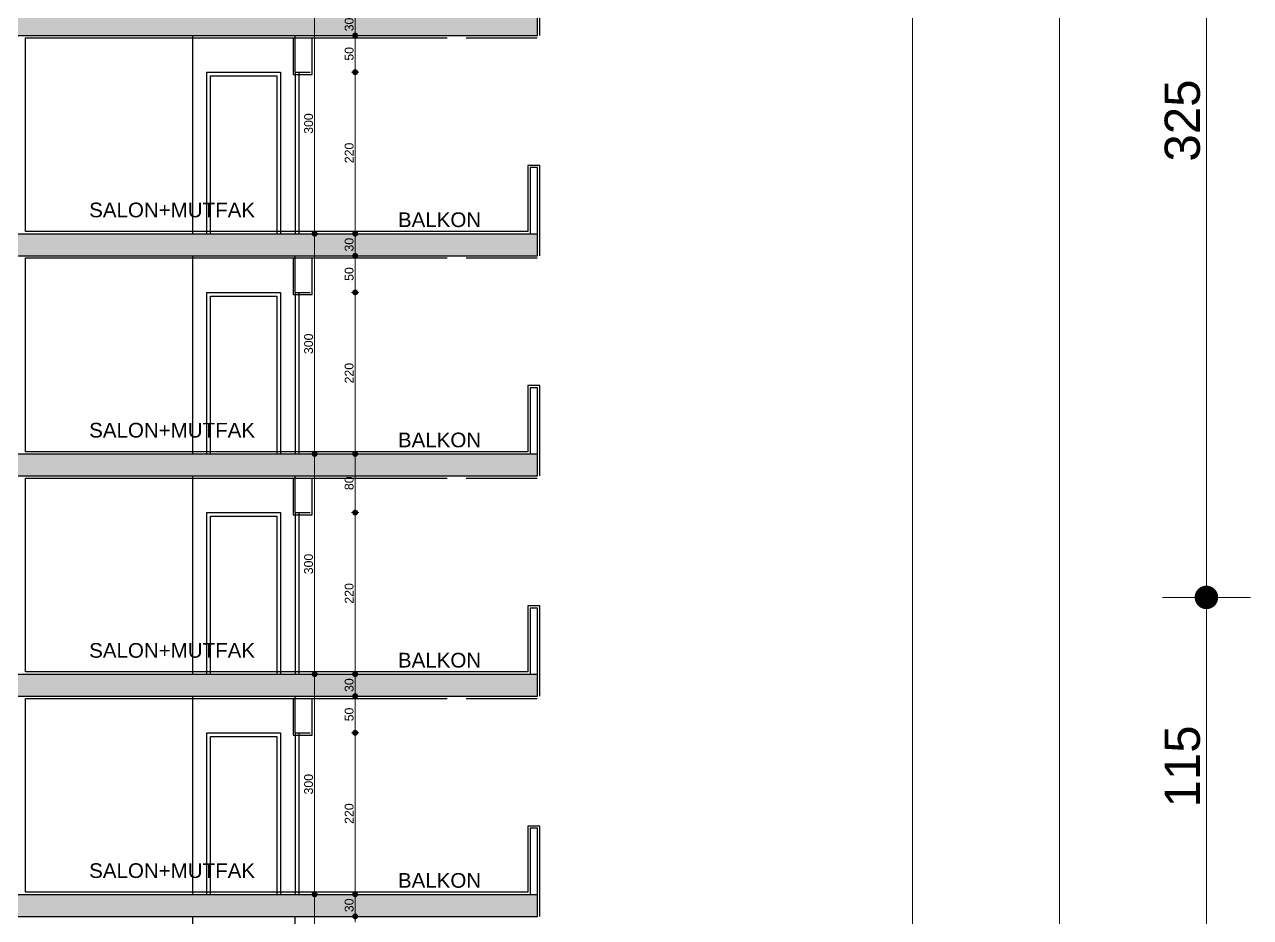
# Model space of a CAD drawing. Header units: millimetres. Extents: x 38129 to 72024, y -56282 to 16512.
# Drawn here: x 41296.1 to 41713.4, y -43978.9 to -43674.8 of the extents above; entities that cross this region are included whole.
import ezdxf

# ---------------------------------------------------------------- set-up
doc = ezdxf.new("R2010")
doc.units = ezdxf.units.MM
for name, color, linetype, lineweight in [('DIŞÖLÇÜ', 37, 'Continuous', 0), ('DUVAR', 255, 'Continuous', 30), ('KAPI', 4, 'Continuous', 30), ('mahal', 7, 'Continuous', 5), ('pencere', 195, 'Continuous', 30), ('TARAMA', 252, 'Continuous', 0), ('ölçü İÇ', 31, 'Continuous', 0)]:
    doc.layers.add(name, color=color, linetype=linetype, lineweight=lineweight)
doc.layers.add('sıva', color=41, linetype='Continuous')
doc.styles.add('icdisolcu_yazi', font='arial.ttf')
doc.styles.get("Standard").update_dxf_attribs({"font": 'arial.ttf'})
doc.dimstyles.new('İç Ölçü', dxfattribs={"dimtxt": 12, "dimasz": 8, "dimexe": 5, "dimexo": 0, "dimgap": 2, "dimtad": 1, "dimdec": 0, "dimzin": 12, "dimdsep": 46, "dimtxsty": 'icdisolcu_yazi', "dimblk": 'DOT', "dimcen": 8, "dimdle": 5, "dimclrd": 256, "dimclre": 256, "dimclrt": 7, "dimadec": 0, "dimazin": 3, "dimtfac": 1, "dimtdec": 0, "dimtix": 1, "dimtmove": 2, "dimatfit": 3, "dimldrblk": 'DOT', "dimfxl": 0, "dimtolj": 1, "dimtzin": 0, "dimlwd": -1, "dimlwe": -1, "dimarcsym": 0})

# ---------------------------------------------------------------- blocks, each defined once
blk = doc.blocks.new('_Dot')
at = {"color": 0, "lineweight": -2}
blk.add_line((-0.5, 0), (-1, 0), dxfattribs=at)
at = {"color": 0, "lineweight": 30, "const_width": 0.5}
blk.add_lwpolyline([(-0.25, 0, 1), (0.25, 0, 1)], format="xyb", close=True, dxfattribs=at)
blk = doc.blocks.new('*D644')
at = {"layer": 'Defpoints', "color": 0, "lineweight": 120, "transparency": 16777216}
for p in [(41698.4, -43869.89), (41698.4, -43869.89), (41698.4, -43985.06)]:
    blk.add_point(p, dxfattribs=at)
at = {"layer": 'DIŞÖLÇÜ', "transparency": 16777216}
for p, q in [((41698.4, -43869.89), (41703.4, -43869.89)), ((41698.4, -43985.06), (41703.4, -43985.06))]:
    blk.add_line(p, q, dxfattribs=at)
at = {"layer": 'DIŞÖLÇÜ', "linetype": 'Continuous', "transparency": 16777216}
blk.add_line((41698.4, -43977.06), (41698.4, -43877.89), dxfattribs=at)
at = {"layer": 'DIŞÖLÇÜ', "transparency": 16777216, "xscale": 8, "yscale": 8, "zscale": 8}
for p, rotation in [((41698.4, -43869.89), 90), ((41698.4, -43985.06), 270)]:
    blk.add_blockref('_Dot', p, dxfattribs=dict(at, rotation=rotation))
at = {"layer": 'DIŞÖLÇÜ', "color": 7, "transparency": 16777216, "insert": (41690.27, -43927.48), "char_height": 12, "attachment_point": 5, "rotation": 90, "style": 'icdisolcu_yazi'}
blk.add_mtext('\\A1;115', dxfattribs=at)
blk = doc.blocks.new('*D645')
at = {"layer": 'Defpoints', "color": 0, "lineweight": 120, "transparency": 16777216}
for p in [(41698.4, -43545.06), (41698.4, -43545.06), (41698.4, -43869.89)]:
    blk.add_point(p, dxfattribs=at)
at = {"layer": 'DIŞÖLÇÜ', "transparency": 16777216}
for p, q in [((41698.4, -43545.06), (41703.4, -43545.06)), ((41698.4, -43869.89), (41703.4, -43869.89))]:
    blk.add_line(p, q, dxfattribs=at)
at = {"layer": 'DIŞÖLÇÜ', "linetype": 'Continuous', "transparency": 16777216}
blk.add_line((41698.4, -43861.89), (41698.4, -43553.06), dxfattribs=at)
at = {"layer": 'DIŞÖLÇÜ', "transparency": 16777216, "xscale": 8, "yscale": 8, "zscale": 8}
for p, rotation in [((41698.4, -43545.06), 90), ((41698.4, -43869.89), 270)]:
    blk.add_blockref('_Dot', p, dxfattribs=dict(at, rotation=rotation))
at = {"layer": 'DIŞÖLÇÜ', "color": 7, "transparency": 16777216, "insert": (41690.27, -43707.48), "char_height": 12, "attachment_point": 5, "rotation": 90, "style": 'icdisolcu_yazi'}
blk.add_mtext('\\A1;325', dxfattribs=at)
blk = doc.blocks.new('*D651')
at = {"layer": 'Defpoints', "color": 0, "lineweight": 120, "transparency": 16777216}
for p in [(41598.4, -42861.66), (41598.39, -45540.12), (41598.39, -45540.12)]:
    blk.add_point(p, dxfattribs=at)
at = {"layer": 'DIŞÖLÇÜ', "transparency": 16777216}
for p, q in [((41598.4, -42861.66), (41593.39, -42861.66)), ((41598.39, -45540.12), (41603.39, -45540.12))]:
    blk.add_line(p, q, dxfattribs=at)
at = {"layer": 'DIŞÖLÇÜ', "linetype": 'Continuous', "transparency": 16777216}
blk.add_line((41598.39, -42869.66), (41598.39, -45532.12), dxfattribs=at)
at = {"layer": 'DIŞÖLÇÜ', "transparency": 16777216, "xscale": 8, "yscale": 8, "zscale": 8}
for p, rotation in [((41598.39, -42861.66), 90), ((41598.39, -45540.12), 270)]:
    blk.add_blockref('_Dot', p, dxfattribs=dict(at, rotation=rotation))
at = {"layer": 'DIŞÖLÇÜ', "color": 7, "transparency": 16777216, "insert": (41590.26, -44200.89), "char_height": 12, "attachment_point": 5, "rotation": 90, "style": 'icdisolcu_yazi'}
blk.add_mtext('\\A1;2678', dxfattribs=at)
blk = doc.blocks.new('*D654')
at = {"layer": 'Defpoints', "color": 0, "lineweight": 120, "transparency": 16777216}
for p in [(41648.4, -42861.66), (41648.39, -45540.12), (41648.39, -45540.12)]:
    blk.add_point(p, dxfattribs=at)
at = {"layer": 'DIŞÖLÇÜ', "transparency": 16777216}
for p, q in [((41648.4, -42861.66), (41643.39, -42861.66)), ((41648.39, -45540.12), (41653.39, -45540.12))]:
    blk.add_line(p, q, dxfattribs=at)
at = {"layer": 'DIŞÖLÇÜ', "linetype": 'Continuous', "transparency": 16777216}
blk.add_line((41648.39, -42869.66), (41648.39, -45532.12), dxfattribs=at)
at = {"layer": 'DIŞÖLÇÜ', "transparency": 16777216, "xscale": 8, "yscale": 8, "zscale": 8}
for p, rotation in [((41648.39, -42861.66), 90), ((41648.39, -45540.12), 270)]:
    blk.add_blockref('_Dot', p, dxfattribs=dict(at, rotation=rotation))
at = {"layer": 'DIŞÖLÇÜ', "color": 7, "transparency": 16777216, "insert": (41640.26, -44200.89), "char_height": 12, "attachment_point": 5, "rotation": 90, "style": 'icdisolcu_yazi'}
blk.add_mtext('\\A1;2678', dxfattribs=at)
blk = doc.blocks.new('*D2833')
at = {"layer": 'Defpoints', "color": 0, "transparency": 16777216}
for p in [(49391.4, -84558.9), (49391.4, -84588.9), (49391.4, -84588.9)]:
    blk.add_point(p, dxfattribs=at)
at = {"layer": 'ölçü İÇ', "transparency": 16777216}
for p, q in [((49391.4, -84558.9), (49396.4, -84558.9)), ((49391.4, -84588.9), (49396.4, -84588.9))]:
    blk.add_line(p, q, dxfattribs=at)
at = {"layer": 'ölçü İÇ', "linetype": 'Continuous', "transparency": 16777216}
blk.add_line((49391.4, -84566.9), (49391.4, -84580.9), dxfattribs=at)
at = {"layer": 'ölçü İÇ', "transparency": 16777216, "xscale": 8, "yscale": 8, "zscale": 8}
for p, rotation in [((49391.4, -84558.9), 90), ((49391.4, -84588.9), 270)]:
    blk.add_blockref('_Dot', p, dxfattribs=dict(at, rotation=rotation))
at = {"layer": 'ölçü İÇ', "color": 7, "transparency": 16777216, "insert": (49383.2, -84573.9), "char_height": 12, "attachment_point": 5, "rotation": 90, "style": 'icdisolcu_yazi'}
blk.add_mtext('\\A1;30', dxfattribs=at)
blk = doc.blocks.new('*D2834')
at = {"layer": 'Defpoints', "color": 0, "transparency": 16777216}
for p in [(49391.4, -84858.9), (49391.4, -84888.9), (49391.4, -84888.9)]:
    blk.add_point(p, dxfattribs=at)
at = {"layer": 'ölçü İÇ', "transparency": 16777216}
for p, q in [((49391.4, -84858.9), (49396.4, -84858.9)), ((49391.4, -84888.9), (49396.4, -84888.9))]:
    blk.add_line(p, q, dxfattribs=at)
at = {"layer": 'ölçü İÇ', "linetype": 'Continuous', "transparency": 16777216}
blk.add_line((49391.4, -84866.9), (49391.4, -84880.9), dxfattribs=at)
at = {"layer": 'ölçü İÇ', "transparency": 16777216, "xscale": 8, "yscale": 8, "zscale": 8}
for p, rotation in [((49391.4, -84858.9), 90), ((49391.4, -84888.9), 270)]:
    blk.add_blockref('_Dot', p, dxfattribs=dict(at, rotation=rotation))
at = {"layer": 'ölçü İÇ', "color": 7, "transparency": 16777216, "insert": (49383.2, -84873.9), "char_height": 12, "attachment_point": 5, "rotation": 90, "style": 'icdisolcu_yazi'}
blk.add_mtext('\\A1;30', dxfattribs=at)
blk = doc.blocks.new('*D2835')
at = {"layer": 'Defpoints', "color": 0, "transparency": 16777216}
for p in [(49391.4, -85458.9), (49391.4, -85488.9), (49391.4, -85488.9)]:
    blk.add_point(p, dxfattribs=at)
at = {"layer": 'ölçü İÇ', "transparency": 16777216}
for p, q in [((49391.4, -85458.9), (49396.4, -85458.9)), ((49391.4, -85488.9), (49396.4, -85488.9))]:
    blk.add_line(p, q, dxfattribs=at)
at = {"layer": 'ölçü İÇ', "linetype": 'Continuous', "transparency": 16777216}
blk.add_line((49391.4, -85466.9), (49391.4, -85480.9), dxfattribs=at)
at = {"layer": 'ölçü İÇ', "transparency": 16777216, "xscale": 8, "yscale": 8, "zscale": 8}
for p, rotation in [((49391.4, -85458.9), 90), ((49391.4, -85488.9), 270)]:
    blk.add_blockref('_Dot', p, dxfattribs=dict(at, rotation=rotation))
at = {"layer": 'ölçü İÇ', "color": 7, "transparency": 16777216, "insert": (49383.2, -85473.9), "char_height": 12, "attachment_point": 5, "rotation": 90, "style": 'icdisolcu_yazi'}
blk.add_mtext('\\A1;30', dxfattribs=at)
blk = doc.blocks.new('*D2836')
at = {"layer": 'Defpoints', "color": 0, "transparency": 16777216}
for p in [(49391.4, -85758.9), (49391.4, -85788.9), (49391.4, -85788.9)]:
    blk.add_point(p, dxfattribs=at)
at = {"layer": 'ölçü İÇ', "transparency": 16777216}
for p, q in [((49391.4, -85758.9), (49396.4, -85758.9)), ((49391.4, -85788.9), (49396.4, -85788.9))]:
    blk.add_line(p, q, dxfattribs=at)
at = {"layer": 'ölçü İÇ', "linetype": 'Continuous', "transparency": 16777216}
blk.add_line((49391.4, -85766.9), (49391.4, -85780.9), dxfattribs=at)
at = {"layer": 'ölçü İÇ', "transparency": 16777216, "xscale": 8, "yscale": 8, "zscale": 8}
for p, rotation in [((49391.4, -85758.9), 90), ((49391.4, -85788.9), 270)]:
    blk.add_blockref('_Dot', p, dxfattribs=dict(at, rotation=rotation))
at = {"layer": 'ölçü İÇ', "color": 7, "transparency": 16777216, "insert": (49383.2, -85773.9), "char_height": 12, "attachment_point": 5, "rotation": 90, "style": 'icdisolcu_yazi'}
blk.add_mtext('\\A1;30', dxfattribs=at)
blk = doc.blocks.new('*D2846')
at = {"layer": 'Defpoints', "color": 0, "transparency": 16777216}
for p in [(49336.2, -85758.9), (49336.2, -85758.9), (49336.2, -86058.9)]:
    blk.add_point(p, dxfattribs=at)
at = {"layer": 'ölçü İÇ', "transparency": 16777216}
for p, q in [((49336.2, -85758.9), (49341.2, -85758.9)), ((49336.2, -86058.9), (49341.2, -86058.9))]:
    blk.add_line(p, q, dxfattribs=at)
at = {"layer": 'ölçü İÇ', "linetype": 'Continuous', "transparency": 16777216}
blk.add_line((49336.2, -86050.9), (49336.2, -85766.9), dxfattribs=at)
at = {"layer": 'ölçü İÇ', "transparency": 16777216, "xscale": 8, "yscale": 8, "zscale": 8}
for p, rotation in [((49336.2, -85758.9), 90), ((49336.2, -86058.9), 270)]:
    blk.add_blockref('_Dot', p, dxfattribs=dict(at, rotation=rotation))
at = {"layer": 'ölçü İÇ', "color": 7, "transparency": 16777216, "insert": (49328, -85908.9), "char_height": 12, "attachment_point": 5, "rotation": 90, "style": 'icdisolcu_yazi'}
blk.add_mtext('\\A1;300', dxfattribs=at)
blk = doc.blocks.new('*D2847')
at = {"layer": 'Defpoints', "color": 0, "transparency": 16777216}
for p in [(49336.2, -85458.9), (49336.2, -85458.9), (49336.2, -85758.9)]:
    blk.add_point(p, dxfattribs=at)
at = {"layer": 'ölçü İÇ', "transparency": 16777216}
for p, q in [((49336.2, -85458.9), (49341.2, -85458.9)), ((49336.2, -85758.9), (49341.2, -85758.9))]:
    blk.add_line(p, q, dxfattribs=at)
at = {"layer": 'ölçü İÇ', "linetype": 'Continuous', "transparency": 16777216}
blk.add_line((49336.2, -85750.9), (49336.2, -85466.9), dxfattribs=at)
at = {"layer": 'ölçü İÇ', "transparency": 16777216, "xscale": 8, "yscale": 8, "zscale": 8}
for p, rotation in [((49336.2, -85458.9), 90), ((49336.2, -85758.9), 270)]:
    blk.add_blockref('_Dot', p, dxfattribs=dict(at, rotation=rotation))
at = {"layer": 'ölçü İÇ', "color": 7, "transparency": 16777216, "insert": (49328, -85608.9), "char_height": 12, "attachment_point": 5, "rotation": 90, "style": 'icdisolcu_yazi'}
blk.add_mtext('\\A1;300', dxfattribs=at)
blk = doc.blocks.new('*D2848')
at = {"layer": 'Defpoints', "color": 0, "transparency": 16777216}
for p in [(49336.2, -85158.9), (49336.2, -85158.9), (49336.2, -85458.9)]:
    blk.add_point(p, dxfattribs=at)
at = {"layer": 'ölçü İÇ', "transparency": 16777216}
for p, q in [((49336.2, -85158.9), (49341.2, -85158.9)), ((49336.2, -85458.9), (49341.2, -85458.9))]:
    blk.add_line(p, q, dxfattribs=at)
at = {"layer": 'ölçü İÇ', "linetype": 'Continuous', "transparency": 16777216}
blk.add_line((49336.2, -85450.9), (49336.2, -85166.9), dxfattribs=at)
at = {"layer": 'ölçü İÇ', "transparency": 16777216, "xscale": 8, "yscale": 8, "zscale": 8}
for p, rotation in [((49336.2, -85158.9), 90), ((49336.2, -85458.9), 270)]:
    blk.add_blockref('_Dot', p, dxfattribs=dict(at, rotation=rotation))
at = {"layer": 'ölçü İÇ', "color": 7, "transparency": 16777216, "insert": (49328, -85308.9), "char_height": 12, "attachment_point": 5, "rotation": 90, "style": 'icdisolcu_yazi'}
blk.add_mtext('\\A1;300', dxfattribs=at)
blk = doc.blocks.new('*D2849')
at = {"layer": 'Defpoints', "color": 0, "transparency": 16777216}
for p in [(49336.2, -84858.9), (49336.2, -84858.9), (49336.2, -85158.9)]:
    blk.add_point(p, dxfattribs=at)
at = {"layer": 'ölçü İÇ', "transparency": 16777216}
for p, q in [((49336.2, -84858.9), (49341.2, -84858.9)), ((49336.2, -85158.9), (49341.2, -85158.9))]:
    blk.add_line(p, q, dxfattribs=at)
at = {"layer": 'ölçü İÇ', "linetype": 'Continuous', "transparency": 16777216}
blk.add_line((49336.2, -85150.9), (49336.2, -84866.9), dxfattribs=at)
at = {"layer": 'ölçü İÇ', "transparency": 16777216, "xscale": 8, "yscale": 8, "zscale": 8}
for p, rotation in [((49336.2, -84858.9), 90), ((49336.2, -85158.9), 270)]:
    blk.add_blockref('_Dot', p, dxfattribs=dict(at, rotation=rotation))
at = {"layer": 'ölçü İÇ', "color": 7, "transparency": 16777216, "insert": (49328, -85008.9), "char_height": 12, "attachment_point": 5, "rotation": 90, "style": 'icdisolcu_yazi'}
blk.add_mtext('\\A1;300', dxfattribs=at)
blk = doc.blocks.new('*D2850')
at = {"layer": 'Defpoints', "color": 0, "transparency": 16777216}
for p in [(49336.2, -84558.9), (49336.2, -84558.9), (49336.2, -84858.9)]:
    blk.add_point(p, dxfattribs=at)
at = {"layer": 'ölçü İÇ', "transparency": 16777216}
for p, q in [((49336.2, -84558.9), (49341.2, -84558.9)), ((49336.2, -84858.9), (49341.2, -84858.9))]:
    blk.add_line(p, q, dxfattribs=at)
at = {"layer": 'ölçü İÇ', "linetype": 'Continuous', "transparency": 16777216}
blk.add_line((49336.2, -84850.9), (49336.2, -84566.9), dxfattribs=at)
at = {"layer": 'ölçü İÇ', "transparency": 16777216, "xscale": 8, "yscale": 8, "zscale": 8}
for p, rotation in [((49336.2, -84558.9), 90), ((49336.2, -84858.9), 270)]:
    blk.add_blockref('_Dot', p, dxfattribs=dict(at, rotation=rotation))
at = {"layer": 'ölçü İÇ', "color": 7, "transparency": 16777216, "insert": (49328, -84708.9), "char_height": 12, "attachment_point": 5, "rotation": 90, "style": 'icdisolcu_yazi'}
blk.add_mtext('\\A1;300', dxfattribs=at)
blk = doc.blocks.new('MDKFDKFD')
at = {"layer": 'TARAMA'}
h = blk.add_hatch(dxfattribs=at)
h.set_pattern_fill('ANSI33', color=256)
h.set_pattern_definition([(45, (4939.406, -64286.696), (-4.4901281, 4.4901281), []), (45, (4943.896, -64286.696), (-4.4901281, 4.4901281), [3.175, -1.5875])])
h.paths.add_polyline_path([(49639.6, -84588.9), (49639.6, -84558.9), (48004.6, -84558.9), (48004.6, -84588.9)])
h = blk.add_hatch(dxfattribs=at)
h.set_pattern_fill('ANSI33', color=256)
h.set_pattern_definition([(45, (4939.406, -64586.696), (-4.4901281, 4.4901281), []), (45, (4943.896, -64586.696), (-4.4901281, 4.4901281), [3.175, -1.5875])])
h.paths.add_polyline_path([(49639.6, -84888.9), (49639.6, -84858.9), (48004.6, -84858.9), (48004.6, -84888.9)])
h = blk.add_hatch(dxfattribs=at)
h.set_pattern_fill('ANSI33', color=256)
h.set_pattern_definition([(45, (4939.406, -64886.696), (-4.4901281, 4.4901281), []), (45, (4943.896, -64886.696), (-4.4901281, 4.4901281), [3.175, -1.5875])])
h.paths.add_polyline_path([(49639.6, -85188.9), (49639.6, -85158.9), (48004.6, -85158.9), (48004.6, -85188.9)])
h = blk.add_hatch(dxfattribs=at)
h.set_pattern_fill('ANSI33', color=256)
h.set_pattern_definition([(45, (4939.406, -65186.696), (-4.4901281, 4.4901281), []), (45, (4943.896, -65186.696), (-4.4901281, 4.4901281), [3.175, -1.5875])])
h.paths.add_polyline_path([(49639.6, -85488.9), (49639.6, -85458.9), (48004.6, -85458.9), (48004.6, -85488.9)])
h = blk.add_hatch(dxfattribs=at)
h.set_pattern_fill('ANSI33', color=256)
h.set_pattern_definition([(45, (4939.406, -65486.696), (-4.4901281, 4.4901281), []), (45, (4943.896, -65486.696), (-4.4901281, 4.4901281), [3.175, -1.5875])])
h.paths.add_polyline_path([(49639.6, -85788.9), (49639.6, -85758.9), (48004.6, -85758.9), (48004.6, -85788.9)])
at = {"layer": 'DUVAR'}
for p, q in [((48004.6, -84588.9), (49639.6, -84588.9)), ((49309.9, -84638.9), (49309.9, -84588.9)), ((49309.9, -84638.9), (49329.9, -84638.9)), ((48004.6, -84858.9), (49639.6, -84858.9)), ((48004.6, -84888.9), (49639.6, -84888.9)), ((49309.9, -84938.9), (49309.9, -84888.9)), ((49309.9, -84938.9), (49329.9, -84938.9)), ((48004.6, -85158.9), (49639.6, -85158.9)), ((48004.6, -85188.9), (49639.6, -85188.9)), ((49309.9, -85238.9), (49309.9, -85188.9)), ((49309.9, -85238.9), (49329.9, -85238.9)), ((48004.6, -85458.9), (49639.6, -85458.9)), ((48004.6, -85488.9), (49639.6, -85488.9)), ((49309.9, -85538.9), (49309.9, -85488.9)), ((49309.9, -85538.9), (49329.9, -85538.9)), ((48004.6, -85758.9), (49639.6, -85758.9)), ((48004.6, -85788.9), (49639.6, -85788.9)), ((49309.9, -85838.9), (49309.9, -85788.9))]:
    blk.add_line(p, q, dxfattribs=at)
for points in [[(49639.6, -84588.9), (49639.6, -84468.9), (49629.6, -84468.9), (49629.6, -84558.9)], [(49639.6, -84888.9), (49639.6, -84768.9), (49629.6, -84768.9), (49629.6, -84858.9)], [(49639.6, -85188.9), (49639.6, -85068.9), (49629.6, -85068.9), (49629.6, -85158.9)], [(49639.6, -85488.9), (49639.6, -85368.9), (49629.6, -85368.9), (49629.6, -85458.9)], [(49639.6, -85788.9), (49639.6, -85668.9), (49629.6, -85668.9), (49629.6, -85758.9)]]:
    blk.add_lwpolyline(points, dxfattribs=at)
at = {"layer": 'KAPI'}
for p, q in [((49170.1, -84588.9), (49170.1, -84858.9)), ((49170.1, -84888.9), (49170.1, -85158.9)), ((49170.1, -85188.9), (49170.1, -85458.9)), ((49170.1, -85488.9), (49170.1, -85758.9)), ((49170.1, -85788.9), (49170.1, -86058.9))]:
    blk.add_line(p, q, dxfattribs=at)
for points in [[(49189.6, -84858.9), (49189.6, -84638.9), (49289.6, -84638.9), (49289.6, -84858.9)], [(49194.6, -84858.9), (49194.6, -84643.9), (49284.6, -84643.9), (49284.6, -84858.9)], [(49189.6, -85158.9), (49189.6, -84938.9), (49289.6, -84938.9), (49289.6, -85158.9)], [(49194.6, -85158.9), (49194.6, -84943.9), (49284.6, -84943.9), (49284.6, -85158.9)], [(49189.6, -85458.9), (49189.6, -85238.9), (49289.6, -85238.9), (49289.6, -85458.9)], [(49194.6, -85458.9), (49194.6, -85243.9), (49284.6, -85243.9), (49284.6, -85458.9)], [(49189.6, -85758.9), (49189.6, -85538.9), (49289.6, -85538.9), (49289.6, -85758.9)], [(49194.6, -85758.9), (49194.6, -85543.9), (49284.6, -85543.9), (49284.6, -85758.9)]]:
    blk.add_lwpolyline(points, dxfattribs=at)
at = {"layer": 'pencere'}
for p, q in [((49309.9, -84638.9), (49309.9, -84858.9)), ((49314.9, -84638.9), (49314.9, -84858.9)), ((49309.9, -84938.9), (49309.9, -85158.9)), ((49314.9, -84938.9), (49314.9, -85158.9)), ((49309.9, -85238.9), (49309.9, -85458.9)), ((49314.9, -85238.9), (49314.9, -85458.9)), ((49309.9, -85538.9), (49309.9, -85758.9)), ((49314.9, -85538.9), (49314.9, -85758.9))]:
    blk.add_line(p, q, dxfattribs=at)
at = {"layer": 'sıva'}
for p, q in [((49642.6, -84588.9), (49642.6, -84465.9)), ((48942.6, -84855.9), (48942.6, -84591.9)), ((48942.6, -84591.9), (49516.6, -84591.9)), ((49306.9, -84591.9), (49306.9, -84641.9)), ((49332.9, -84641.9), (49332.9, -84591.9)), ((49542.6, -84591.9), (49639.3, -84591.9)), ((49306.9, -84641.9), (49332.9, -84641.9)), ((49642.6, -84765.9), (49626.6, -84765.9)), ((49626.6, -84765.9), (49626.6, -84855.9)), ((49642.6, -84888.9), (49642.6, -84765.9)), ((49626.6, -84855.9), (48942.6, -84855.9)), ((48942.6, -85155.9), (48942.6, -84891.9)), ((48942.6, -84891.9), (49516.6, -84891.9)), ((49306.9, -84891.9), (49306.9, -84941.9)), ((49332.9, -84941.9), (49332.9, -84891.9)), ((49542.6, -84891.9), (49639.3, -84891.9)), ((49306.9, -84941.9), (49332.9, -84941.9)), ((49642.6, -85065.9), (49626.6, -85065.9)), ((49626.6, -85065.9), (49626.6, -85155.9)), ((49642.6, -85188.9), (49642.6, -85065.9)), ((49626.6, -85155.9), (48942.6, -85155.9)), ((48942.6, -85455.9), (48942.6, -85191.9)), ((48942.6, -85191.9), (49516.6, -85191.9)), ((49306.9, -85191.9), (49306.9, -85241.9)), ((49332.9, -85241.9), (49332.9, -85191.9)), ((49542.6, -85191.9), (49639.3, -85191.9)), ((49306.9, -85241.9), (49332.9, -85241.9)), ((49642.6, -85365.9), (49626.6, -85365.9)), ((49626.6, -85365.9), (49626.6, -85455.9)), ((49642.6, -85488.9), (49642.6, -85365.9)), ((49626.6, -85455.9), (48942.6, -85455.9)), ((48942.6, -85755.9), (48942.6, -85491.9)), ((48942.6, -85491.9), (49516.6, -85491.9)), ((49306.9, -85491.9), (49306.9, -85541.9)), ((49332.9, -85541.9), (49332.9, -85491.9)), ((49542.6, -85491.9), (49639.3, -85491.9)), ((49306.9, -85541.9), (49332.9, -85541.9)), ((49642.6, -85665.9), (49626.6, -85665.9)), ((49626.6, -85665.9), (49626.6, -85755.9)), ((49642.6, -85788.9), (49642.6, -85665.9)), ((49626.6, -85755.9), (48942.6, -85755.9))]:
    blk.add_line(p, q, dxfattribs=at)
at = {"layer": 'ölçü İÇ'}
for p, q in [((49391.4, -84588.9), (49396.4, -84588.9)), ((49396.4, -84638.9), (49386.4, -84638.9)), ((49396.4, -84638.9), (49386.4, -84638.9)), ((49391.4, -84858.9), (49396.4, -84858.9)), ((49391.4, -84888.9), (49396.4, -84888.9)), ((49396.4, -84938.9), (49386.4, -84938.9)), ((49396.4, -84938.9), (49386.4, -84938.9)), ((49391.4, -85158.9), (49396.4, -85158.9)), ((49391.4, -85158.9), (49396.4, -85158.9)), ((49396.4, -85238.9), (49386.4, -85238.9)), ((49396.4, -85238.9), (49386.4, -85238.9)), ((49391.4, -85458.9), (49396.4, -85458.9)), ((49391.4, -85488.9), (49396.4, -85488.9)), ((49396.4, -85538.9), (49386.4, -85538.9)), ((49396.4, -85538.9), (49386.4, -85538.9)), ((49391.4, -85758.9), (49396.4, -85758.9)), ((49391.4, -85788.9), (49396.4, -85788.9))]:
    blk.add_line(p, q, dxfattribs=at)
at = {"layer": 'ölçü İÇ', "linetype": 'Continuous'}
for p, q in [((49391.4, -84596.9), (49391.4, -84630.9)), ((49391.4, -84646.9), (49391.4, -84850.9)), ((49391.4, -84896.9), (49391.4, -84930.9)), ((49391.4, -84946.9), (49391.4, -85150.9)), ((49391.4, -85166.9), (49391.4, -85230.9)), ((49391.4, -85246.9), (49391.4, -85450.9)), ((49391.4, -85496.9), (49391.4, -85530.9)), ((49391.4, -85546.9), (49391.4, -85750.9))]:
    blk.add_line(p, q, dxfattribs=at)
at = {"layer": 'ölçü İÇ', "xscale": 8, "yscale": 8, "zscale": 8}
for p, rotation in [((49391.4, -84588.9), 90), ((49391.4, -84638.9), 270), ((49391.4, -84638.9), 90), ((49391.4, -84858.9), 270), ((49391.4, -84888.9), 90), ((49391.4, -84938.9), 270), ((49391.4, -84938.9), 90), ((49391.4, -85158.9), 270), ((49391.4, -85158.9), 90), ((49391.4, -85238.9), 270), ((49391.4, -85238.9), 90), ((49391.4, -85458.9), 270), ((49391.4, -85488.9), 90), ((49391.4, -85538.9), 270), ((49391.4, -85538.9), 90), ((49391.4, -85758.9), 270), ((49391.4, -85788.9), 90)]:
    blk.add_blockref('_Dot', p, dxfattribs=dict(at, rotation=rotation))
at = {"layer": 'mahal', "char_height": 20, "attachment_point": 1}
for s, width, insert in [('SALON+MUTFAK', 77.279, (49029.2, -84816.6)), ('BALKON', 275.107, (49449.6, -84829.9)), ('SALON+MUTFAK', 77.279, (49029.2, -85116.6)), ('BALKON', 275.107, (49449.6, -85129.9)), ('SALON+MUTFAK', 77.279, (49029.2, -85416.6)), ('BALKON', 275.107, (49449.6, -85429.9)), ('SALON+MUTFAK', 77.279, (49029.2, -85716.6)), ('BALKON', 275.107, (49449.6, -85729.9))]:
    blk.add_mtext_dynamic_manual_height_columns(s, width=width, gutter_width=12.5, heights=[0], dxfattribs=dict(at, insert=insert))
at = {"layer": 'ölçü İÇ', "color": 7, "char_height": 12, "attachment_point": 5, "rotation": 90, "style": 'icdisolcu_yazi'}
for s, insert in [('\\A1;50', (49383.2, -84613.9)), ('\\A1;220', (49383.2, -84748.9)), ('\\A1;50', (49383.2, -84913.9)), ('\\A1;220', (49383.2, -85048.9)), ('\\A1;80', (49383.2, -85198.9)), ('\\A1;220', (49383.2, -85348.9)), ('\\A1;50', (49383.2, -85513.9)), ('\\A1;220', (49383.2, -85648.9))]:
    blk.add_mtext(s, dxfattribs=dict(at, insert=insert))
at = {"layer": 'ölçü İÇ'}
for base, p1, p2, picture, middle in [((49336.2, -84558.9), (49336.2, -84858.9), (49336.2, -84558.9), '*D2850', (49328, -84708.9)), ((49391.4, -84588.9), (49391.4, -84558.9), (49391.4, -84588.9), '*D2833', (49383.2, -84573.9)), ((49336.2, -84858.9), (49336.2, -85158.9), (49336.2, -84858.9), '*D2849', (49328, -85008.9)), ((49391.4, -84888.9), (49391.4, -84858.9), (49391.4, -84888.9), '*D2834', (49383.2, -84873.9)), ((49336.2, -85158.9), (49336.2, -85458.9), (49336.2, -85158.9), '*D2848', (49328, -85308.9)), ((49336.2, -85458.9), (49336.2, -85758.9), (49336.2, -85458.9), '*D2847', (49328, -85608.9)), ((49391.4, -85488.9), (49391.4, -85458.9), (49391.4, -85488.9), '*D2835', (49383.2, -85473.9)), ((49336.2, -85758.9), (49336.2, -86058.9), (49336.2, -85758.9), '*D2846', (49328, -85908.9)), ((49391.4, -85788.9), (49391.4, -85758.9), (49391.4, -85788.9), '*D2836', (49383.2, -85773.9))]:
    dim = blk.add_linear_dim(base=base, p1=p1, p2=p2, angle=90, dimstyle='İç Ölçü', dxfattribs=at)
    dim.commit()
    dim.dimension.update_dxf_attribs({"geometry": picture, "text_midpoint": middle})
blk = doc.blocks.new('nfjfdj')
at = {"layer": 'DIŞÖLÇÜ', "xscale": 0.25, "yscale": 0.25, "zscale": 0.25}
blk.add_blockref('MDKFDKFD', (39338.41, -27653.81), dxfattribs=at)

msp = doc.modelspace()

# ---------------------------------------------------------------- linework, layer by layer
at = {"layer": 'DIŞÖLÇÜ'}
for p, q in [((41598.4, -42811.66), (41598.39, -45595.12)), ((41648.4, -42811.66), (41648.39, -45595.12)), ((41698.4, -42811.66), (41698.39, -45595.12)), ((41683.4, -43869.89), (41713.4, -43869.89))]:
    msp.add_line(p, q, dxfattribs=at)

# ---------------------------------------------------------------- block references
msp.add_blockref('nfjfdj', (-10277.62, 5122.52), dxfattribs=at)

# ---------------------------------------------------------------- dimensions: what is measured, and where the dimension line sits
for base, p1, p2, picture, middle in [((41598.39, -45540.12), (41598.4, -42861.66), (41598.39, -45540.12), '*D651', (41590.26, -44200.89)), ((41648.39, -45540.12), (41648.4, -42861.66), (41648.39, -45540.12), '*D654', (41640.26, -44200.89)), ((41698.4, -43545.06), (41698.4, -43869.89), (41698.4, -43545.06), '*D645', (41690.27, -43707.48)), ((41698.4, -43869.89), (41698.4, -43985.06), (41698.4, -43869.89), '*D644', (41690.27, -43927.48))]:
    dim = msp.add_linear_dim(base=base, p1=p1, p2=p2, angle=90, dimstyle='İç Ölçü', dxfattribs=at)
    dim.commit()
    dim.dimension.update_dxf_attribs({"geometry": picture, "text_midpoint": middle})

doc.saveas('drawing.dxf')
